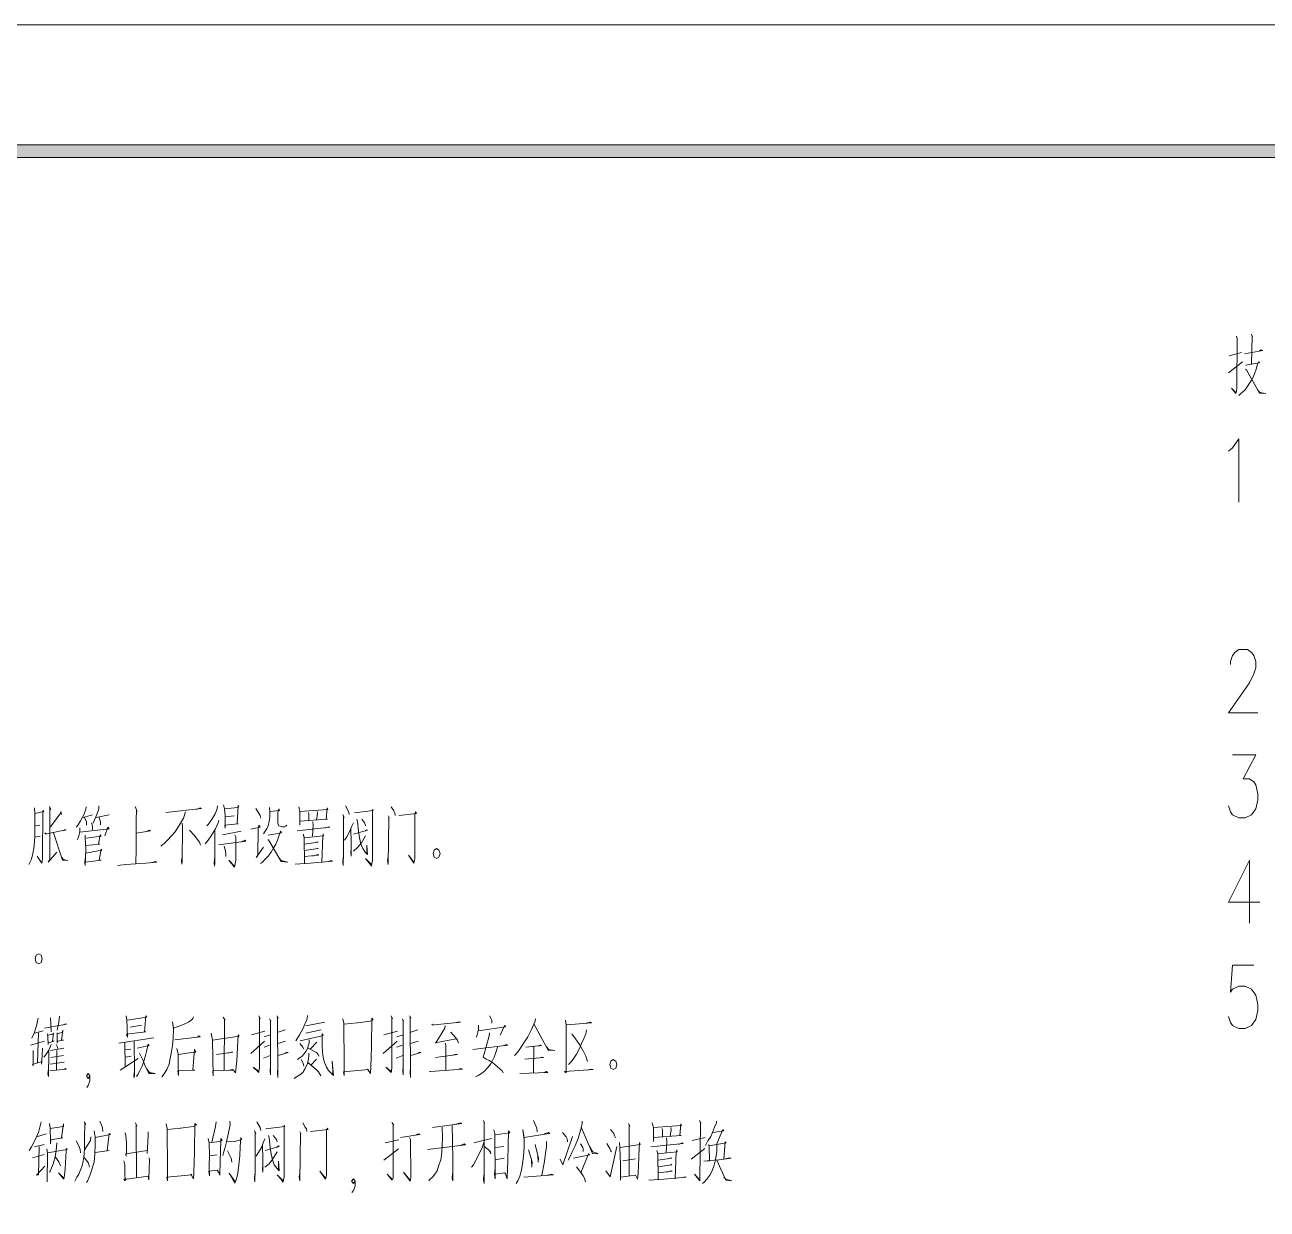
# Model space of a CAD drawing. Header units: millimetres. Extents: x 0 to 829, y 0 to 586.
# Drawn here: x 434.2 to 531.2, y 493.1 to 585.6 of the extents above; entities that cross this region are included whole.
import ezdxf

# ---------------------------------------------------------------- set-up
doc = ezdxf.new("R2010")
doc.units = ezdxf.units.MM

msp = doc.modelspace()

# ---------------------------------------------------------------- hatches: boundary and pattern name
h = msp.add_hatch(color=0)
h.dxf.hatch_style = 2
h.paths.add_polyline_path([(819.788528, 576.266028), (818.80075, 575.281778), (25.142472, 575.281778), (24.154694, 576.266028)])

# ---------------------------------------------------------------- linework, layer by layer
at = {"color": 0, "lineweight": 0}
for points in [[(0, 0), (0, 585.632278), (829.154778, 585.632278), (829.154778, 0)], [(819.788528, 576.266028), (818.80075, 575.281778), (25.142472, 575.281778), (24.154694, 576.266028)], [(466.654444, 520.911667), (466.573306, 521.186833), (466.379278, 521.299722), (466.188778, 521.186833), (466.107639, 520.911667), (466.188778, 520.6365), (466.379278, 520.523611), (466.573306, 520.6365)], [(435.595889, 512.695472), (435.518278, 512.970639), (435.32425, 513.083528), (435.13375, 512.970639), (435.052611, 512.695472), (435.13375, 512.420306), (435.32425, 512.307417), (435.518278, 512.420306)], [(480.455111, 504.440472), (480.3775, 504.715639), (480.183472, 504.828528), (479.992972, 504.715639), (479.911833, 504.440472), (479.992972, 504.165306), (480.183472, 504.052417), (480.3775, 504.165306)]]:
    msp.add_lwpolyline(points, close=True, dxfattribs=at)
for points in [[(528.828, 561.332944), (528.880917, 561.138917), (528.852694, 557.297167), (528.828, 557.025528), (528.771556, 556.8315), (528.447, 557.258361), (528.771556, 556.909111)], [(529.967472, 561.488167), (530.076833, 561.294139), (530.048611, 561.332944), (529.995694, 559.159833)], [(528.2565, 559.780722), (529.233694, 560.052361)], [(529.452417, 559.935944), (530.89175, 560.207583), (530.757694, 560.246389), (530.620111, 560.168778)], [(528.203583, 558.461333), (529.290139, 559.315056)], [(529.533556, 559.043417), (530.620111, 559.237444), (530.567194, 559.353861), (530.486056, 559.121028), (530.376694, 558.732972), (530.239111, 558.383722), (530.12975, 558.112083), (529.995694, 557.87925), (529.858111, 557.646417), (529.667611, 557.374778), (529.505333, 557.141944), (529.314833, 556.947917), (529.180778, 556.8315), (529.0185, 556.676278)], [(529.533556, 558.732972), (529.614694, 558.694167), (530.620111, 556.870306), (531.135167, 556.8315), (530.648333, 556.909111), (530.486056, 557.141944)], [(528.203583, 552.351222), (528.531667, 552.587583), (529.022028, 553.293139), (529.022028, 548.361306)], [(528.365861, 535.668361), (528.365861, 535.901194), (528.531667, 536.370389), (528.693944, 536.60675), (529.022028, 536.839583), (529.681722, 536.839583), (530.009806, 536.60675), (530.175611, 536.370389), (530.337889, 535.901194), (530.337889, 535.432), (530.175611, 534.962806), (529.844, 534.25725), (528.203583, 531.911278), (530.503694, 531.911278)], [(528.531667, 528.623389), (530.337889, 528.623389), (529.353639, 526.746611), (529.844, 526.746611), (530.175611, 526.51025), (530.337889, 526.277417), (530.503694, 525.571861), (530.503694, 525.102667), (530.337889, 524.400639), (530.009806, 523.931444), (529.515917, 523.695083), (529.022028, 523.695083), (528.531667, 523.931444), (528.365861, 524.164278), (528.203583, 524.633472)], [(449.752861, 524.714611), (449.834, 524.404167), (449.886917, 523.860889), (449.886917, 523.356417), (449.886917, 523.045972), (449.886917, 522.89075), (449.862222, 523.123583), (450.892333, 523.24), (450.811194, 523.24), (450.892333, 524.675806), (450.948778, 524.637), (450.867639, 524.520583), (449.834, 524.404167)], [(434.999694, 524.481778), (435.024389, 524.054917), (435.024389, 523.007167), (435.024389, 522.386278), (435.024389, 522.308667), (434.999694, 521.843), (434.94325, 521.338528), (434.862111, 520.911667), (434.75275, 520.484806), (434.56225, 520.057944)], [(435.052611, 524.054917), (435.733472, 524.210139), (435.652333, 524.28775), (435.624111, 520.562417), (435.595889, 520.290778), (435.567667, 520.174361), (435.214889, 520.717639)], [(436.167389, 524.598194), (436.27675, 524.365361), (436.195611, 524.481778), (436.195611, 520.446), (436.058028, 520.251972), (436.738889, 521.028083)], [(437.063444, 524.210139), (437.091667, 523.977306), (437.063444, 524.093722), (436.248528, 523.007167)], [(439.021361, 524.559389), (438.993139, 524.365361), (438.830861, 523.899694), (438.612139, 523.511639), (438.583917, 523.472833), (438.393417, 523.162389), (438.259361, 522.968361)], [(438.802639, 523.744472), (439.536417, 523.9385)], [(438.912, 523.744472), (439.046056, 523.395222), (439.046056, 523.123583)], [(440.026778, 524.637), (440.026778, 524.404167), (439.860972, 523.977306), (439.670472, 523.550444), (439.564639, 523.278806)], [(439.808056, 523.744472), (440.813472, 523.9385)], [(440.051472, 523.744472), (440.160833, 523.395222), (440.160833, 523.162389)], [(442.852528, 524.598194), (443.014806, 524.210139), (442.958361, 524.326556), (442.933667, 523.511639), (442.933667, 521.222111), (442.905444, 520.135556)], [(446.789528, 524.171333), (446.62725, 523.666861), (446.327389, 523.162389), (445.974611, 522.619111), (445.702972, 522.308667), (445.378417, 521.959417), (445.135, 521.726583), (444.863361, 521.49375)], [(445.240833, 524.132528), (448.041889, 524.442972), (447.932528, 524.481778), (447.632667, 524.365361)], [(449.290722, 524.637), (449.2625, 524.404167), (449.100222, 524.016111), (448.856806, 523.628056), (448.585167, 523.201194), (448.447583, 523.084778)], [(449.886917, 523.783278), (450.596, 523.860889)], [(452.27875, 524.442972), (452.606833, 523.899694), (452.65975, 523.666861)], [(453.340611, 524.520583), (453.365306, 524.171333), (453.365306, 523.783278), (453.312389, 523.434028), (453.23125, 523.084778), (453.121889, 522.851944), (453.012528, 522.657917), (452.878472, 522.463889)], [(453.393528, 524.210139), (454.127306, 524.28775), (454.070861, 524.404167), (453.989722, 524.093722), (453.989722, 523.822083), (453.989722, 523.58925), (453.989722, 523.317611), (454.017944, 523.201194), (454.070861, 523.084778), (454.180222, 523.045972), (454.317806, 523.007167), (454.508306, 523.007167), (454.617667, 523.045972), (454.698806, 523.123583)], [(455.623083, 524.559389), (455.704222, 524.210139), (455.704222, 523.395222), (455.704222, 523.356417), (455.704222, 523.123583), (455.704222, 523.356417), (455.704222, 523.434028), (457.877333, 523.58925), (457.767972, 523.58925), (457.849111, 524.481778), (457.902028, 524.365361), (455.704222, 524.210139)], [(456.381556, 524.132528), (456.409778, 523.977306), (456.409778, 523.511639)], [(457.062417, 524.210139), (457.087111, 524.054917), (457.005972, 523.511639)], [(459.07325, 523.977306), (459.179083, 523.744472), (459.126167, 523.822083), (459.126167, 520.950472), (459.097944, 519.980333), (459.07325, 520.251972), (459.097944, 520.601222)], [(459.26375, 524.637), (459.507167, 524.210139), (459.560083, 523.977306)], [(459.969306, 524.093722), (461.436861, 524.28775), (461.380417, 524.365361), (461.380417, 524.093722), (461.380417, 521.183306), (461.380417, 520.368389), (461.3275, 520.135556), (461.299278, 519.941528), (461.084083, 520.251972), (460.837139, 520.523611), (461.299278, 520.057944)], [(462.604556, 523.860889), (462.685694, 523.705667), (462.657472, 523.744472), (462.604556, 520.057944), (462.551639, 520.368389), (462.604556, 520.678833)], [(462.847972, 524.559389), (463.038472, 524.248944), (463.119611, 524.093722), (463.147833, 523.899694)], [(463.447694, 523.899694), (464.830583, 524.054917), (464.749444, 524.171333), (464.696528, 523.9385), (464.696528, 520.523611), (464.668306, 520.368389), (464.615389, 520.174361), (464.181472, 520.79525), (464.615389, 520.251972), (464.643611, 520.329583)], [(435.405389, 523.123583), (435.052611, 523.084778)], [(435.814611, 522.5415), (435.89575, 522.425083), (435.923972, 522.463889), (437.472667, 522.774333), (437.363306, 522.774333), (437.253944, 522.696722)], [(438.531, 522.929556), (438.531, 522.657917), (438.502778, 522.502694), (438.449861, 522.308667), (438.393417, 522.153444), (438.3405, 521.998222)], [(438.531, 522.580306), (440.813472, 522.851944), (440.732333, 522.968361), (440.488917, 522.308667)], [(439.455278, 523.317611), (439.536417, 523.045972), (439.536417, 522.774333)], [(446.517889, 523.278806), (446.546111, 523.045972), (446.517889, 520.251972), (446.493194, 520.09675), (446.464972, 520.368389), (446.517889, 520.640028)], [(449.400083, 523.511639), (449.343639, 523.317611), (449.128444, 522.851944), (448.800361, 522.308667), (448.556944, 521.959417), (448.313528, 521.687778)], [(451.873056, 522.813139), (452.606833, 522.968361), (452.497472, 523.123583), (452.46925, 522.813139), (452.441028, 520.756444), (452.306972, 520.601222), (452.878472, 521.416139)], [(455.513722, 522.696722), (458.039611, 522.968361), (457.958472, 523.007167), (457.686833, 522.89075)], [(456.734333, 523.395222), (456.762556, 523.123583), (456.709639, 522.269861)], [(459.888167, 523.317611), (459.750583, 523.007167), (459.616528, 522.657917), (459.369583, 522.231056), (459.207306, 521.959417)], [(459.697667, 522.89075), (459.725889, 521.726583), (459.725889, 521.066889), (459.725889, 520.717639), (459.697667, 520.989278), (459.725889, 521.260917)], [(459.912861, 522.425083), (460.999417, 522.735528), (460.9465, 522.774333), (460.784222, 522.657917)], [(460.159806, 523.58925), (460.212722, 523.395222), (460.293861, 522.657917), (460.375, 522.153444), (460.484361, 521.687778), (460.621944, 521.299722), (460.812444, 521.028083), (460.999417, 520.834056), (460.9465, 521.571361), (460.9465, 520.911667)], [(460.540806, 523.58925), (460.784222, 523.278806), (460.837139, 523.084778)], [(435.024389, 522.19225), (435.433611, 522.269861)], [(436.491944, 522.5415), (437.172806, 520.407194), (437.225722, 520.407194), (437.606722, 520.368389), (437.225722, 520.446), (437.144583, 520.640028)], [(438.964917, 522.347472), (438.964917, 522.153444), (438.993139, 521.260917), (438.964917, 519.980333), (438.936694, 520.213167), (438.964917, 520.523611)], [(439.021361, 522.114639), (440.189056, 522.269861), (440.132611, 522.386278), (439.998556, 521.648972), (440.107917, 521.648972), (438.993139, 521.532556)], [(442.958361, 522.502694), (444.044917, 522.696722), (443.963778, 522.735528), (443.773278, 522.657917)], [(447.96075, 521.571361), (447.876083, 521.804194), (447.470389, 522.347472), (447.089389, 522.735528)], [(449.072, 522.657917), (449.072, 520.174361), (449.047306, 519.941528), (449.019083, 520.213167), (449.047306, 520.523611)], [(449.400083, 521.610167), (451.492056, 521.881806), (451.410917, 521.959417), (451.163972, 521.843)], [(449.671722, 522.386278), (451.139278, 522.657917)], [(450.648917, 522.386278), (450.701833, 522.231056), (450.701833, 521.105694), (450.701833, 520.407194), (450.648917, 519.980333), (450.620694, 519.863917), (450.158556, 520.407194), (450.620694, 519.941528)], [(453.23125, 522.347472), (454.289583, 522.5415), (454.208444, 522.657917), (454.099083, 522.347472), (453.965028, 521.959417), (453.827444, 521.648972), (453.693389, 521.377333), (453.474667, 521.028083), (453.23125, 520.717639), (452.984306, 520.446), (452.793806, 520.251972), (452.631528, 520.135556)], [(453.203028, 521.998222), (453.255944, 521.998222), (454.261361, 520.290778), (454.779944, 520.251972), (454.261361, 520.368389), (454.127306, 520.523611)], [(456.081694, 520.135556), (456.057, 522.19225), (455.975861, 522.425083), (456.057, 522.153444), (457.524556, 522.308667), (457.524556, 522.463889), (457.54925, 522.308667), (457.496333, 522.308667), (457.415194, 520.213167)], [(456.057, 521.648972), (457.143556, 521.804194), (457.062417, 521.843), (456.896611, 521.765389)], [(460.837139, 522.308667), (460.512583, 521.765389), (460.212722, 521.377333), (459.888167, 521.105694)], [(438.993139, 520.950472), (440.241972, 521.183306), (440.189056, 521.260917), (440.051472, 520.407194), (440.189056, 520.407194), (438.964917, 520.251972)], [(449.805778, 521.49375), (449.915139, 521.105694), (449.943361, 520.872861), (449.943361, 520.678833)], [(456.057, 521.1445), (457.143556, 521.299722), (457.062417, 521.338528)], [(456.081694, 520.678833), (457.171778, 520.79525), (457.115333, 520.834056), (456.734333, 520.717639)], [(441.466111, 519.980333), (442.11875, 520.057944), (443.692139, 520.174361), (444.535278, 520.251972), (444.454139, 520.290778), (444.154278, 520.213167)], [(457.93025, 520.290778), (458.148972, 520.368389), (458.258333, 520.329583), (456.519139, 520.174361), (455.347917, 520.09675)], [(529.844, 520.407194), (528.203583, 517.122833), (530.665972, 517.122833)], [(529.844, 520.407194), (529.844, 515.478889)], [(530.175611, 512.191), (528.531667, 512.191), (528.365861, 510.081389), (528.531667, 510.314222), (529.022028, 510.550583), (529.515917, 510.550583), (530.009806, 510.314222), (530.337889, 509.845028), (530.503694, 509.139472), (530.503694, 508.670278), (530.337889, 507.96825), (530.009806, 507.499056), (529.515917, 507.262694), (529.022028, 507.262694), (528.531667, 507.499056), (528.365861, 507.731889), (528.203583, 508.201083)], [(436.954083, 508.204611), (436.901167, 507.738944), (436.763583, 507.118056)], [(442.143444, 508.243417), (442.199889, 507.894167), (442.252806, 506.574778), (442.171667, 506.807611), (443.692139, 507.001639), (443.586306, 507.001639), (443.692139, 508.243417), (443.773278, 508.127), (442.224583, 507.894167)], [(452.497472, 508.243417), (452.606833, 508.010583), (452.550389, 508.127), (452.550389, 504.246444), (452.522167, 503.897194), (452.497472, 503.819583), (452.063556, 504.246444), (452.522167, 503.897194)], [(453.908583, 508.243417), (454.017944, 508.049389), (453.965028, 508.127), (453.989722, 503.431528), (453.965028, 503.819583), (453.989722, 504.207639)], [(456.300417, 508.282222), (456.272194, 508.010583), (455.947639, 507.234472), (455.676, 506.768806), (455.404361, 506.303139)], [(462.847972, 508.243417), (462.957333, 508.010583), (462.904417, 508.127), (462.904417, 504.246444), (462.876194, 503.897194), (462.847972, 503.819583), (462.414056, 504.246444), (462.876194, 503.897194)], [(464.262611, 508.243417), (464.371972, 508.049389), (464.315528, 508.127), (464.34375, 503.431528), (464.315528, 503.819583), (464.34375, 504.207639)], [(470.510306, 508.243417), (470.647889, 508.010583), (470.700806, 507.894167), (470.700806, 507.77775), (470.700806, 507.661333)], [(435.271333, 508.049389), (435.161972, 507.467306), (434.971472, 506.885222), (434.780972, 506.497167)], [(435.786389, 507.273278), (437.497361, 507.583722), (437.416222, 507.622528), (437.172806, 507.506111)], [(436.248528, 508.088194), (436.301444, 507.001639)], [(442.471528, 507.350889), (443.339361, 507.506111)], [(447.417472, 508.165806), (447.332806, 507.971778), (447.00825, 507.738944), (446.493194, 507.506111), (445.840556, 507.273278), (445.759417, 507.77775), (445.840556, 507.234472), (445.840556, 507.156861), (445.812333, 506.535972), (445.759417, 505.915083), (445.702972, 505.449417), (445.593611, 504.906139), (445.512472, 504.479278), (445.321972, 504.052417), (445.269056, 503.974806), (445.106778, 503.703167), (444.9445, 503.470333)], [(449.724639, 508.127), (449.886917, 507.894167), (449.834, 507.894167), (449.805778, 504.013611)], [(453.340611, 508.010583), (453.446444, 507.816556), (453.42175, 507.894167), (453.42175, 503.625556), (453.393528, 503.974806), (453.42175, 504.28525)], [(456.191056, 507.467306), (457.658611, 507.738944)], [(459.07325, 508.010583), (459.154389, 507.661333), (459.179083, 504.479278), (459.179083, 504.362861), (459.179083, 503.58675), (459.126167, 503.858389), (461.084083, 504.052417), (460.999417, 504.091222), (461.218139, 503.741972), (461.246361, 504.28525), (461.274583, 504.98375), (461.299278, 505.876278), (461.3275, 508.049389), (461.436861, 507.932972), (461.189917, 507.816556), (460.212722, 507.700139), (460.159806, 507.700139), (459.179083, 507.583722)], [(463.691111, 508.010583), (463.800472, 507.816556), (463.77225, 507.894167), (463.77225, 503.625556), (463.744028, 503.974806), (463.77225, 504.28525)], [(466.0265, 507.583722), (466.107639, 507.506111), (466.217, 507.544917), (468.256056, 507.738944), (468.146694, 507.77775), (467.793917, 507.700139)], [(467.060139, 507.467306), (467.031917, 507.273278), (466.326361, 506.147917), (466.273444, 506.147917), (467.903278, 506.458361)], [(469.667167, 507.506111), (469.667167, 507.195667), (469.61425, 506.962833), (469.561333, 506.768806), (469.504889, 506.574778)], [(469.642472, 507.07925), (471.759139, 507.389694), (471.706222, 507.506111), (471.353444, 506.73)], [(474.098056, 508.010583), (474.069833, 507.816556), (473.988694, 507.583722), (473.769972, 507.118056), (473.498333, 506.613583), (473.254917, 506.225528), (473.0115, 505.837472), (472.764556, 505.449417), (472.468222, 505.138972)], [(473.988694, 507.622528), (475.103472, 505.565833), (475.618528, 505.527028), (475.131694, 505.604639), (474.965889, 505.837472)], [(476.461667, 507.894167), (476.489889, 507.506111), (476.489889, 503.780778), (476.380528, 503.897194), (478.606556, 504.052417), (478.444278, 504.091222), (478.0915, 504.013611)], [(476.542806, 507.544917), (478.4725, 507.700139), (478.391361, 507.738944), (478.063278, 507.661333)], [(435.786389, 506.264333), (434.671611, 505.953889)], [(434.999694, 506.885222), (435.677028, 507.07925)], [(435.296028, 506.924028), (435.243111, 504.595694)], [(436.005111, 506.846417), (436.029806, 506.613583), (436.058028, 505.992694), (436.058028, 506.147917), (436.520167, 506.264333), (436.410806, 506.264333), (436.46725, 506.885222), (436.439028, 506.807611), (436.029806, 506.73)], [(436.763583, 506.924028), (436.763583, 506.109111), (436.791806, 506.264333), (437.253944, 506.341944), (437.116361, 506.341944), (437.201028, 507.118056), (437.201028, 506.962833), (436.791806, 506.846417)], [(441.575472, 506.109111), (444.316556, 506.535972)], [(442.767861, 506.264333), (442.796083, 503.974806), (442.796083, 503.703167), (442.767861, 503.392722), (442.743167, 503.547944), (442.796083, 503.897194)], [(445.949917, 506.38075), (447.932528, 506.613583), (447.851389, 506.691194), (447.742028, 506.613583)], [(448.800361, 506.885222), (448.8815, 506.341944), (448.937944, 503.547944), (448.909722, 503.936), (450.539556, 504.013611), (450.458417, 504.052417), (450.215, 504.013611), (450.539556, 504.013611), (450.677139, 503.780778), (450.7865, 504.750917), (450.892333, 506.768806), (450.973472, 506.652389), (448.8815, 506.341944)], [(451.873056, 505.294194), (452.959611, 506.264333)], [(451.925972, 506.768806), (452.984306, 507.040444)], [(452.931389, 506.613583), (453.42175, 506.768806)], [(454.589444, 506.264333), (453.989722, 506.070306)], [(454.017944, 506.962833), (454.561222, 507.156861)], [(456.438, 506.38075), (456.438, 506.147917), (456.353333, 505.876278), (456.272194, 505.643444), (456.166361, 505.449417), (456.028778, 505.255389), (455.894722, 505.100167), (455.728917, 504.98375), (455.538417, 504.828528)], [(455.728917, 506.303139), (457.443417, 506.691194), (457.443417, 506.846417), (457.524556, 506.73), (457.443417, 506.691194), (457.443417, 505.915083), (457.468111, 505.410611), (457.524556, 504.98375), (457.630389, 504.595694), (457.796194, 504.246444), (457.958472, 503.974806), (458.173667, 503.741972), (458.339472, 503.58675), (458.230111, 504.712111), (458.283028, 503.936), (458.258333, 503.664361)], [(456.166361, 506.885222), (457.386972, 507.156861)], [(462.223556, 505.294194), (463.310111, 506.264333)], [(462.276472, 506.768806), (463.338333, 507.040444)], [(463.281889, 506.613583), (463.77225, 506.768806)], [(464.939944, 506.264333), (464.34375, 506.070306)], [(464.371972, 506.962833), (464.91525, 507.156861)], [(467.494056, 506.962833), (467.846833, 506.574778), (468.012639, 506.341944), (468.093778, 506.109111)], [(470.510306, 506.924028), (470.482083, 506.691194), (470.157528, 505.449417), (470.023472, 505.022556), (470.266889, 504.867333), (470.482083, 504.750917), (470.75725, 504.595694), (471.110028, 504.28525), (471.353444, 504.091222), (471.4875, 503.974806), (471.572167, 503.780778)], [(478.0915, 507.156861), (478.038583, 506.846417), (477.901, 506.535972), (477.7105, 506.070306), (477.548222, 505.68225), (477.304806, 505.255389), (477.057861, 504.867333), (476.842667, 504.595694), (476.680389, 504.440472)], [(476.952028, 506.846417), (477.223667, 506.458361), (477.548222, 505.992694), (477.848083, 505.449417), (478.038583, 505.100167), (478.172639, 504.673306)], [(434.890333, 505.527028), (434.890333, 504.362861), (434.833889, 504.440472), (435.567667, 504.673306), (435.542972, 504.479278), (435.595889, 505.138972), (435.624111, 505.721056)], [(436.301444, 505.992694), (436.110944, 505.565833), (435.867528, 505.177778), (435.733472, 505.022556)], [(436.110944, 505.449417), (436.08625, 503.509139), (436.029806, 503.703167), (436.08625, 504.091222)], [(436.248528, 505.527028), (437.282167, 505.721056)], [(436.682444, 505.992694), (436.791806, 505.798667), (436.791806, 505.68225)], [(436.738889, 505.527028), (436.710667, 504.013611)], [(442.037611, 506.186722), (442.062306, 504.28525)], [(442.062306, 505.604639), (442.524444, 505.643444)], [(443.014806, 505.721056), (443.939083, 505.915083), (443.857944, 506.0315), (443.748583, 505.449417), (443.667444, 505.138972), (443.558083, 504.789722), (443.395806, 504.324056), (443.258222, 504.013611), (443.067722, 503.664361), (442.958361, 503.509139)], [(443.205306, 505.333), (443.339361, 505.022556), (443.476944, 504.750917), (443.639222, 504.324056), (443.882639, 503.858389), (443.939083, 503.741972), (444.425917, 503.741972), (443.963778, 503.819583)], [(446.112194, 505.68225), (446.221556, 505.255389), (446.221556, 504.518083), (446.24625, 503.58675), (446.193333, 503.936), (447.523306, 504.013611), (447.361028, 504.013611), (447.498611, 505.643444), (447.57975, 505.410611), (447.442167, 505.410611), (446.24625, 505.216583)], [(449.209583, 505.216583), (450.486639, 505.410611), (450.349056, 505.410611), (450.105639, 505.333)], [(453.340611, 505.953889), (452.931389, 505.798667)], [(454.017944, 505.138972), (454.804639, 505.371806), (454.698806, 505.410611), (454.508306, 505.294194)], [(456.409778, 505.333), (456.409778, 505.177778), (456.381556, 504.867333), (456.300417, 504.518083), (456.138139, 504.130028), (455.947639, 503.819583), (455.704222, 503.625556), (455.457278, 503.470333), (455.266778, 503.353917)], [(455.704222, 506.070306), (455.947639, 505.798667), (456.028778, 505.643444)], [(457.034194, 506.186722), (456.519139, 505.643444), (456.353333, 505.721056), (457.005972, 505.371806), (457.143556, 505.216583), (457.196472, 505.100167)], [(463.691111, 505.953889), (463.281889, 505.798667)], [(464.371972, 505.138972), (465.158667, 505.371806), (465.049306, 505.410611), (464.858806, 505.294194)], [(467.060139, 506.109111), (467.113056, 505.915083), (467.113056, 503.974806)], [(469.205028, 505.604639), (471.949639, 505.953889), (471.843806, 505.992694), (471.625083, 505.915083)], [(471.134722, 505.798667), (471.000667, 505.371806), (470.891306, 505.022556), (470.75725, 504.750917), (470.591444, 504.479278), (470.37625, 504.207639), (470.157528, 503.936), (469.885889, 503.741972), (469.642472, 503.58675), (469.42375, 503.470333)], [(473.364278, 505.798667), (474.584889, 505.915083), (474.479056, 505.953889), (474.369694, 505.876278)], [(473.988694, 505.837472), (473.960472, 503.780778)], [(437.306861, 504.6345), (436.220306, 504.479278)], [(436.27675, 504.98375), (437.253944, 505.138972)], [(441.681306, 504.013611), (443.095944, 504.906139)], [(442.090528, 505.022556), (442.552667, 505.100167)], [(452.878472, 504.944944), (453.393528, 505.138972)], [(455.810056, 504.828528), (455.975861, 504.556889), (456.028778, 504.324056)], [(457.005972, 504.867333), (456.572056, 504.401667), (456.328639, 504.595694), (456.953056, 504.091222), (457.171778, 503.858389), (457.35875, 503.547944)], [(463.228972, 504.944944), (463.744028, 505.138972)], [(466.298139, 504.98375), (468.012639, 505.216583), (467.903278, 505.255389), (467.656333, 505.177778)], [(473.283139, 504.867333), (474.722472, 504.98375), (474.641333, 505.022556), (474.531972, 504.98375)], [(436.195611, 503.936), (437.472667, 504.091222), (437.416222, 504.130028), (437.253944, 504.052417)], [(439.074278, 502.655417), (439.183639, 502.810639), (439.317694, 503.159889), (439.317694, 503.547944), (439.183639, 503.741972), (439.046056, 503.547944), (439.183639, 503.353917), (439.317694, 503.547944)], [(443.773278, 504.091222), (443.963778, 503.819583)], [(465.836, 503.897194), (465.920667, 503.897194), (468.418333, 504.091222), (468.284278, 504.130028), (468.037333, 504.052417)], [(472.873917, 503.741972), (475.07525, 503.819583), (474.965889, 503.897194), (474.750694, 503.819583)], [(435.51475, 499.953139), (435.296028, 499.134694), (435.024389, 498.513806), (434.75275, 498.009333), (434.590472, 497.737694)], [(436.167389, 499.836722), (436.220306, 499.483944), (436.248528, 498.475), (436.248528, 498.242167), (436.27675, 498.552611), (437.201028, 498.707833), (437.091667, 498.707833), (437.253944, 499.797917), (437.253944, 499.600361), (436.220306, 499.445139)], [(438.883778, 499.953139), (438.993139, 499.755583), (438.936694, 499.797917), (438.912, 498.746639), (438.912, 498.280972), (438.912, 497.854111), (438.883778, 497.504861), (438.855556, 497.194417), (438.802639, 496.883972), (438.7215, 496.534722), (438.583917, 496.224278), (438.449861, 495.875028), (438.312278, 495.642194), (438.15, 495.33175)], [(440.107917, 500.03075), (440.298417, 499.52275), (440.323111, 499.212306)], [(442.877222, 499.875528), (442.986583, 499.639167), (442.933667, 499.716778), (442.958361, 495.603389)], [(445.269056, 499.797917), (445.350194, 499.445139), (445.378417, 496.263083), (445.378417, 496.146667), (445.378417, 495.370556), (445.321972, 495.642194), (447.279889, 495.836222), (447.19875, 495.875028), (447.417472, 495.525778), (447.442167, 496.069056), (447.470389, 496.767556), (447.498611, 497.660083), (447.523306, 499.836722), (447.632667, 499.716778), (447.38925, 499.600361), (446.412056, 499.483944), (446.355611, 499.483944), (445.378417, 499.367528)], [(449.181361, 499.953139), (449.128444, 499.600361), (448.937944, 498.82425), (448.828583, 498.358583)], [(450.243222, 500.03075), (450.267917, 499.755583), (450.133861, 499.095889), (449.996278, 498.397389), (449.862222, 497.892917), (449.752861, 497.543667), (449.696417, 497.349639)], [(452.359889, 499.953139), (452.606833, 499.52275), (452.65975, 499.289917)], [(453.068972, 499.406333), (454.533, 499.600361), (454.480083, 499.677972), (454.480083, 499.406333), (454.480083, 496.495917), (454.480083, 495.681), (454.427167, 495.448167), (454.398944, 495.254139), (454.180222, 495.564583), (453.936806, 495.836222), (454.398944, 495.370556)], [(455.947639, 499.875528), (456.138139, 499.561556), (456.219278, 499.406333), (456.2475, 499.212306)], [(456.543833, 499.212306), (457.93025, 499.367528), (457.849111, 499.483944), (457.796194, 499.251111), (457.796194, 495.836222), (457.767972, 495.681), (457.715056, 495.486972), (457.277611, 496.107861), (457.715056, 495.564583), (457.73975, 495.642194)], [(462.904417, 499.914333), (463.038472, 499.716778), (462.985556, 499.755583), (462.985556, 495.836222), (462.985556, 495.564583), (462.929111, 495.409361), (462.523417, 495.875028), (462.929111, 495.486972)], [(466.816722, 499.561556), (466.841417, 498.707833), (466.816722, 498.086944), (466.7885, 497.582472), (466.707361, 497.000389), (466.569778, 496.573528), (466.435722, 496.146667), (466.245222, 495.875028), (466.054722, 495.642194), (465.836, 495.448167), (465.783083, 495.370556)], [(466.054722, 499.52275), (468.365417, 499.836722), (468.256056, 499.875528), (467.822139, 499.755583)], [(467.603417, 499.677972), (467.631639, 498.513806), (467.656333, 496.961583), (467.656333, 495.719806), (467.656333, 495.370556), (467.603417, 495.603389), (467.656333, 496.03025)], [(470.048167, 500.069556), (470.129306, 499.875528), (470.104611, 499.914333), (470.104611, 495.137722), (470.048167, 495.486972), (470.076389, 495.797417)], [(473.960472, 500.069556), (474.207417, 499.483944), (474.232111, 499.1735)], [(477.738722, 500.03075), (477.738722, 499.836722), (477.685806, 499.483944), (477.438861, 498.669028), (477.195444, 498.086944), (476.976722, 497.621278), (476.786222, 497.194417), (476.652167, 496.961583)], [(477.685806, 499.561556), (478.553639, 497.504861), (478.959333, 497.466056), (478.987556, 497.504861), (478.581861, 497.621278), (478.363139, 498.048139)], [(481.379389, 499.836722), (481.460528, 499.639167), (481.432306, 499.755583), (481.432306, 495.758611)], [(483.227944, 499.875528), (483.309083, 499.52275), (483.309083, 498.707833), (483.309083, 498.669028), (483.309083, 498.436194), (483.309083, 498.669028), (483.309083, 498.746639), (485.482194, 498.901861), (485.372833, 498.901861), (485.453972, 499.797917), (485.510417, 499.677972), (483.309083, 499.52275)], [(484.667278, 499.52275), (484.6955, 499.367528), (484.614361, 498.82425)], [(486.921528, 500.069556), (487.002667, 499.836722), (486.977972, 499.953139), (486.94975, 495.370556), (486.515833, 495.875028), (486.921528, 495.448167)], [(487.383667, 498.12575), (487.574167, 498.475), (487.792889, 498.82425), (487.926944, 499.134694), (488.089222, 499.561556), (488.226806, 499.875528), (488.226806, 500.03075)], [(435.161972, 498.785444), (435.89575, 499.018278)], [(439.398833, 498.785444), (439.374139, 498.513806), (438.912, 497.7765)], [(439.645778, 499.251111), (439.726917, 498.785444), (439.726917, 498.203361), (439.698694, 497.466056), (439.645778, 496.806361), (439.536417, 496.418306), (439.398833, 495.991444), (439.264778, 495.642194), (439.127194, 495.33175), (439.046056, 495.215333)], [(439.726917, 498.746639), (440.922833, 498.979472), (440.813472, 499.057083), (440.675889, 497.698889), (440.813472, 497.737694), (439.726917, 497.582472)], [(442.062306, 499.095889), (442.11875, 498.863056), (442.171667, 498.319778), (442.171667, 497.7765), (442.143444, 497.272028), (442.11875, 497.466056), (442.30925, 497.504861), (443.8015, 497.737694), (443.8015, 497.504861), (443.857944, 498.863056), (443.857944, 499.1735)], [(448.556944, 498.669028), (448.638083, 498.319778), (448.666306, 497.349639), (448.638083, 496.534722), (448.666306, 495.758611), (448.609861, 496.107861), (449.2625, 496.185472), (449.424778, 495.952639), (449.453, 495.797417), (449.481222, 496.883972), (449.534139, 498.475), (449.534139, 498.669028), (449.6435, 498.513806), (449.424778, 498.436194), (448.666306, 498.319778)], [(449.996278, 498.397389), (450.596, 498.436194), (450.620694, 498.436194), (451.111056, 498.552611), (451.192194, 498.591417), (451.111056, 498.746639), (451.058139, 498.048139), (451.029917, 497.310833), (450.948778, 496.612333), (450.867639, 495.952639), (450.758278, 495.525778), (450.648917, 495.176528), (450.186778, 495.952639), (450.677139, 495.254139)], [(452.169389, 499.289917), (452.27875, 499.057083), (452.225833, 499.134694), (452.225833, 496.263083), (452.197611, 495.292944), (452.169389, 495.564583), (452.197611, 495.913833)], [(452.984306, 498.630222), (452.85025, 498.319778), (452.712667, 497.970528), (452.46925, 497.543667), (452.306972, 497.272028)], [(453.255944, 498.901861), (453.312389, 498.707833), (453.393528, 497.970528), (453.474667, 497.466056), (453.584028, 497.000389), (453.718083, 496.612333), (453.908583, 496.340694), (454.099083, 496.146667), (454.046167, 496.883972), (454.046167, 496.224278)], [(453.636944, 498.901861), (453.883889, 498.591417), (453.936806, 498.397389)], [(455.704222, 499.1735), (455.785361, 499.018278), (455.757139, 499.057083), (455.704222, 495.370556), (455.647778, 495.681), (455.704222, 495.991444)], [(462.361139, 498.319778), (463.447694, 498.552611)], [(463.58175, 498.746639), (465.077528, 498.979472), (464.996389, 499.018278), (464.777667, 498.940667)], [(464.262611, 498.746639), (464.34375, 498.591417), (464.371972, 495.681), (464.34375, 495.409361), (464.315528, 495.33175), (463.800472, 496.03025), (464.315528, 495.409361)], [(469.289694, 498.319778), (470.672583, 498.669028)], [(470.863083, 499.328722), (470.944222, 499.018278), (470.972444, 495.525778), (470.919528, 495.875028), (470.972444, 496.340694)], [(470.944222, 498.940667), (472.115444, 499.095889), (472.006083, 499.251111), (471.949639, 496.961583), (471.924944, 496.224278), (471.896722, 495.681), (471.896722, 495.525778), (471.759139, 495.913833), (471.706222, 495.991444), (470.972444, 495.875028)], [(474.775389, 499.018278), (475.131694, 499.134694), (475.237528, 499.057083), (475.184611, 499.057083), (473.226694, 498.746639), (473.120861, 499.367528), (473.226694, 498.591417), (473.226694, 497.970528), (473.173778, 497.272028), (473.092639, 496.689944), (473.0115, 496.185472), (472.873917, 495.719806), (472.739861, 495.370556), (472.602278, 495.137722)], [(476.02775, 497.039194), (476.242944, 496.612333), (477.004944, 498.82425)], [(476.21825, 499.134694), (476.489889, 498.785444), (476.571028, 498.630222), (476.595722, 498.397389)], [(479.96475, 499.367528), (480.211694, 499.057083), (480.264611, 498.863056), (480.34575, 498.707833)], [(483.986417, 499.445139), (484.014639, 499.289917), (484.014639, 498.82425)], [(484.339194, 498.707833), (484.367417, 498.436194), (484.3145, 497.582472)], [(486.350028, 498.513806), (487.355444, 498.746639)], [(487.955167, 499.134694), (488.823, 499.251111), (488.741861, 499.367528), (488.255028, 498.242167), (488.255028, 498.203361), (488.255028, 497.660083), (488.170361, 497.000389), (488.064528, 496.573528), (487.898722, 496.146667), (487.71175, 495.797417), (487.493028, 495.486972), (487.302528, 495.292944), (487.14025, 495.137722)], [(435.758167, 498.203361), (434.999694, 498.009333)], [(435.352472, 498.048139), (435.296028, 495.836222), (435.161972, 495.797417), (435.814611, 496.495917)], [(435.948667, 497.854111), (436.005111, 497.504861), (435.976889, 495.292944), (435.976889, 495.603389), (435.976889, 495.913833)], [(436.005111, 497.543667), (437.553806, 497.815306), (437.497361, 497.892917), (437.472667, 497.698889), (437.388, 496.301889), (437.335083, 495.797417), (437.282167, 495.486972), (436.872944, 495.991444), (437.282167, 495.564583)], [(436.738889, 498.319778), (436.682444, 497.737694), (436.601306, 497.233222), (436.46725, 496.767556), (436.46725, 496.72875), (436.329667, 496.3795), (436.220306, 496.107861), (436.167389, 496.03025)], [(438.259361, 498.475), (438.478083, 498.048139), (438.559222, 497.815306), (438.583917, 497.543667)], [(450.052722, 497.698889), (450.349056, 497.116806), (450.377278, 497.000389), (450.4055, 496.806361)], [(452.793806, 498.203361), (452.822028, 497.039194), (452.822028, 496.3795), (452.822028, 496.03025), (452.793806, 496.301889), (452.822028, 496.573528)], [(453.936806, 497.621278), (453.61225, 497.078), (453.312389, 496.689944), (452.984306, 496.418306)], [(453.012528, 497.737694), (454.099083, 498.048139), (454.046167, 498.086944), (453.883889, 497.970528)], [(462.276472, 496.961583), (463.419472, 497.854111)], [(465.673722, 497.815306), (467.603417, 498.048139), (468.637056, 498.164556), (468.527694, 498.242167), (468.256056, 498.12575)], [(470.076389, 498.358583), (469.938806, 497.931722), (469.723611, 497.504861), (469.480194, 497.000389), (469.261472, 496.612333), (469.099194, 496.418306)], [(470.104611, 498.048139), (470.400944, 497.815306), (470.591444, 497.621278), (470.619667, 497.466056), (470.510306, 497.698889)], [(470.972444, 497.970528), (471.625083, 498.048139)], [(473.554778, 497.7765), (473.854639, 496.845167), (473.826417, 496.418306), (473.798194, 496.961583)], [(474.069833, 498.203361), (474.341472, 497.116806), (474.31325, 496.806361), (474.288556, 497.349639)], [(474.965889, 498.436194), (474.965889, 498.048139), (474.775389, 496.72875), (474.613111, 495.797417)], [(477.629361, 498.242167), (477.791639, 497.970528), (477.819861, 497.854111), (477.819861, 497.660083)], [(479.611972, 496.146667), (479.940056, 495.681), (480.455111, 498.048139)], [(479.668417, 498.280972), (479.911833, 497.892917), (479.992972, 497.698889), (480.049417, 497.621278)], [(480.673833, 498.358583), (480.698528, 497.970528), (480.754972, 496.651139), (480.754972, 495.797417), (480.754972, 495.409361), (480.754972, 495.642194), (481.922667, 495.797417), (482.06025, 495.486972), (482.113167, 495.952639), (482.166083, 497.194417), (482.166083, 497.310833), (482.222528, 498.358583), (482.275444, 498.203361), (480.72675, 497.970528)], [(483.118583, 498.009333), (485.644472, 498.280972), (485.563333, 498.319778), (485.291694, 498.203361)], [(483.690083, 495.448167), (483.661861, 497.504861), (483.580722, 497.737694), (483.661861, 497.466056), (485.129417, 497.621278), (485.129417, 497.7765), (485.157639, 497.621278), (485.101194, 497.621278), (485.020056, 495.525778)], [(486.268889, 497.039194), (487.33075, 497.892917)], [(488.823, 495.642194), (488.960583, 495.486972), (489.447417, 495.370556), (488.960583, 495.409361), (488.579583, 496.263083), (488.255028, 496.961583), (489.3945, 497.116806), (489.285139, 497.155611), (488.798306, 497.039194), (488.904139, 498.397389), (488.988806, 498.319778), (487.655306, 498.086944), (487.602389, 498.164556), (487.655306, 498.048139), (487.683528, 496.922778), (487.249611, 496.883972), (488.307944, 497.000389)], [(435.758167, 497.42725), (434.833889, 497.155611)], [(436.629528, 497.194417), (436.901167, 496.845167), (437.035222, 496.534722)], [(438.855556, 497.233222), (439.211861, 496.72875), (439.293, 496.418306)], [(441.981167, 496.922778), (442.037611, 496.612333), (442.037611, 495.991444), (442.062306, 495.370556), (441.981167, 495.486972), (442.199889, 495.486972), (443.882639, 495.719806), (443.910861, 495.448167), (443.939083, 496.340694), (443.963778, 496.922778), (443.939083, 497.155611)], [(448.666306, 497.310833), (449.2625, 497.388444)], [(470.972444, 497.000389), (471.653306, 497.116806)], [(477.086083, 497.116806), (478.334917, 497.388444), (478.253778, 497.466056), (477.657583, 495.991444)], [(481.922667, 497.078), (480.91725, 496.922778)], [(483.661861, 496.961583), (484.748417, 497.116806), (484.667278, 497.155611), (484.505, 497.078)], [(483.661861, 496.457111), (484.748417, 496.612333), (484.667278, 496.651139)], [(473.202, 495.642194), (475.509167, 495.836222), (475.375111, 495.875028), (475.047028, 495.797417)], [(477.304806, 496.457111), (477.576444, 496.107861), (477.819861, 495.758611), (477.929222, 495.564583), (478.010361, 495.292944)], [(485.535111, 495.603389), (485.753833, 495.681), (485.863194, 495.642194), (484.124, 495.486972), (482.956306, 495.409361)], [(483.690083, 495.991444), (484.776639, 496.107861), (484.720194, 496.146667), (484.339194, 496.03025)], [(459.778806, 494.439222), (459.888167, 494.594444), (460.022222, 494.943694), (460.022222, 495.33175), (459.888167, 495.525778), (459.750583, 495.33175), (459.888167, 495.137722), (460.022222, 495.33175)]]:
    msp.add_lwpolyline(points, dxfattribs=at)

doc.saveas('drawing.dxf')
